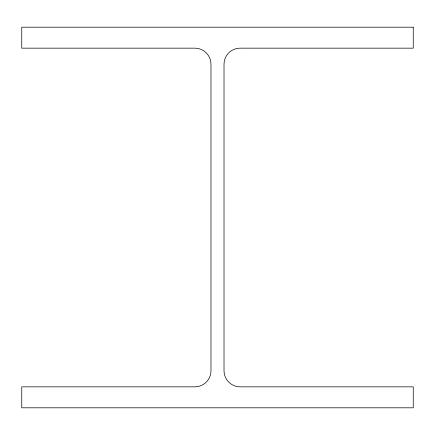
<?xml version="1.0" encoding="UTF-8"?>
<svg xmlns="http://www.w3.org/2000/svg" width="435" height="435" viewBox="0 0 435 435"><rect width="100%" height="100%" fill="white"/><g stroke="black" fill="none" stroke-linecap="round" stroke-linejoin="round"><path stroke-width="0.65" d="M413.25 27.193L21.75 27.193L21.75 48.16L194.853 48.16A16.128 16.128 0 0 1 210.98 64.288L210.98 370.712A16.128 16.128 0 0 1 194.853 386.84L21.75 386.84L21.75 407.807L413.25 407.807L413.25 386.84L240.147 386.84A16.128 16.128 0 0 1 224.02 370.712L224.02 64.288A16.128 16.128 0 0 1 240.147 48.16L413.25 48.16L413.25 27.193"/></g></svg>
